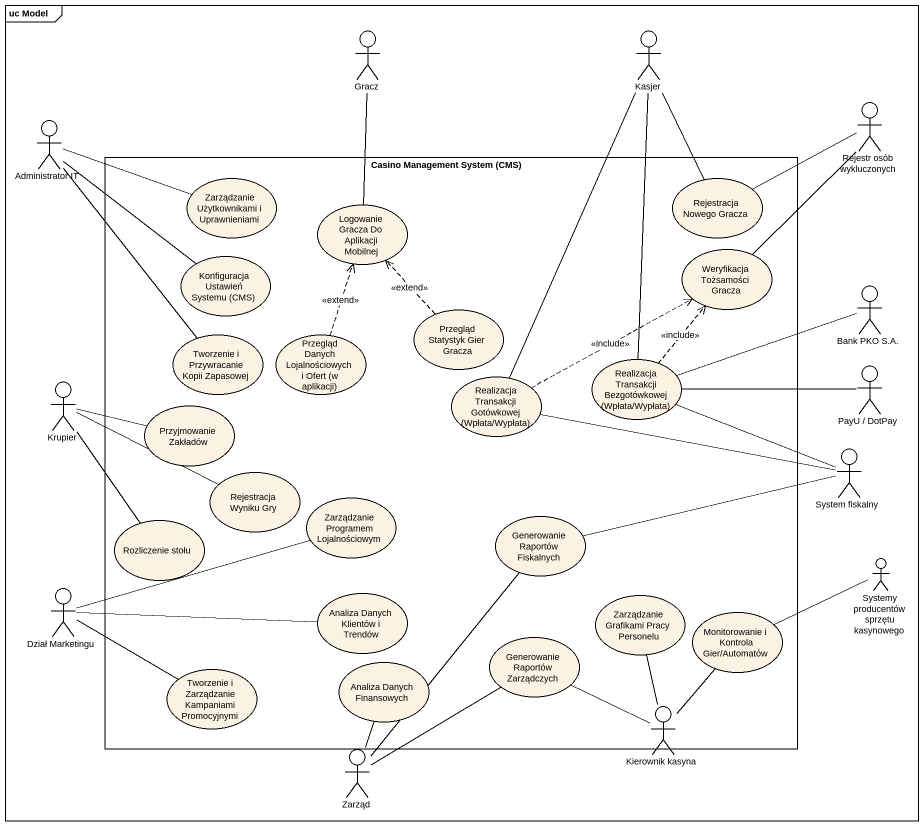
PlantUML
@startuml
mainframe uc Model
actor Gracz
actor Kasjer
actor "Rejestr osób wykluczonych" as Rejestr_osób_wykluczonych
actor "Administrator IT" as Administrator_IT
rectangle "Casino Management System (CMS)" as Casino_Management_System_CMS {
  usecase "Zarządzanie Użytkownikami i Uprawnieniami" as Zarządzanie_Użytkownikami_i
  usecase "Rejestracja Nowego Gracza" as Rejestracja_Nowego_Gracza
  usecase "Logowanie Gracza Do Aplikacji Mobilnej" as Logowanie_Gracza_Do
  usecase "Konfiguracja Ustawień Systemu (CMS)" as Konfiguracja_Ustawień
  usecase "Weryfikacja Tożsamości Gracza" as Weryfikacja_Tożsamości
  usecase "Tworzenie i Przywracanie Kopii Zapasowej" as Tworzenie_i_Przywracanie
  usecase "Przegląd Danych Lojalnościowych i Ofert (w aplikacji)" as Przegląd_Danych
  usecase "Przegląd Statystyk Gier Gracza" as Przegląd_Statystyk_Gier
  usecase "Realizacja Transakcji Gotówkowej (Wpłata/Wypłata)" as Realizacja_Transakcji
  usecase "Realizacja Transakcji Bezgotówkowej (Wpłata/Wypłata)" as Realizacja_Transakcji_2
  usecase "Przyjmowanie Zakładów" as Przyjmowanie_Zakładów
  usecase "Rejestracja Wyniku Gry" as Rejestracja_Wyniku_Gry
  usecase "Rozliczenie stołu" as Rozliczenie_stołu
  usecase "Zarządzanie Programem Lojalnościowym" as Zarządzanie_Programem
  usecase "Generowanie Raportów Fiskalnych" as Generowanie_Raportów
  usecase "Analiza Danych Klientów i Trendów" as Analiza_Danych_Klientów_i
  usecase "Zarządzanie Grafikami Pracy Personelu" as Zarządzanie_Grafikami_Pracy
  usecase "Monitorowanie i Kontrola Gier/Automatów" as Monitorowanie_i_Kontrola
  usecase "Generowanie Raportów Zarządczych" as Generowanie_Raportów_2
  usecase "Tworzenie i Zarządzanie Kampaniami Promocyjnymi" as Tworzenie_i_Zarządzanie
  usecase "Analiza Danych Finansowych" as Analiza_Danych_Finansowych
}
actor "Bank PKO S.A." as Bank_PKO_S_A
actor "PayU / DotPay" as PayU_DotPay
actor Krupier
actor "System fiskalny" as System_fiskalny
actor "Systemy producentów sprzętu kasynowego" as Systemy_producentów_sprzętu
actor "Dział Marketingu" as Dział_Marketingu
actor "Kierownik kasyna" as Kierownik_kasyna
actor Zarząd
Gracz -- Logowanie_Gracza_Do
Kasjer -- Rejestracja_Nowego_Gracza
Kasjer -- Realizacja_Transakcji
Kasjer -- Realizacja_Transakcji_2
Rejestr_osób_wykluczonych -left- Rejestracja_Nowego_Gracza
Administrator_IT -right- Zarządzanie_Użytkownikami_i
Administrator_IT -- Konfiguracja_Ustawień
Administrator_IT -- Tworzenie_i_Przywracanie
Weryfikacja_Tożsamości -up- Rejestr_osób_wykluczonych
Bank_PKO_S_A -left- Realizacja_Transakcji_2
Przegląd_Danych .up.> Logowanie_Gracza_Do : <<extend>>
Przegląd_Statystyk_Gier .up.> Logowanie_Gracza_Do : <<extend>>
Realizacja_Transakcji .right.> Weryfikacja_Tożsamości : <<include>>
Realizacja_Transakcji_2 .up.> Weryfikacja_Tożsamości : <<include>>
PayU_DotPay -left- Realizacja_Transakcji_2
Krupier -right- Przyjmowanie_Zakładów
Krupier -right- Rejestracja_Wyniku_Gry
Krupier -- Rozliczenie_stołu
System_fiskalny -left- Realizacja_Transakcji
System_fiskalny -left- Realizacja_Transakcji_2
Generowanie_Raportów -right- System_fiskalny
Systemy_producentów_sprzętu -left- Monitorowanie_i_Kontrola
Dział_Marketingu -right- Zarządzanie_Programem
Dział_Marketingu -right- Analiza_Danych_Klientów_i
Dział_Marketingu -right- Tworzenie_i_Zarządzanie
Kierownik_kasyna -up- Zarządzanie_Grafikami_Pracy
Kierownik_kasyna -up- Monitorowanie_i_Kontrola
Kierownik_kasyna -up- Generowanie_Raportów_2
Zarząd -up- Generowanie_Raportów
Zarząd -up- Generowanie_Raportów_2
Zarząd -up- Analiza_Danych_Finansowych
@enduml
